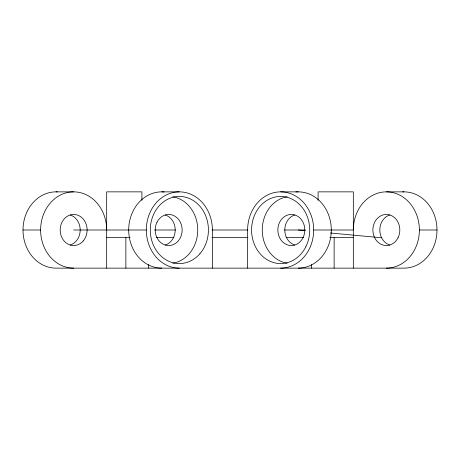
<?xml version="1.0" encoding="UTF-8"?>
<svg xmlns="http://www.w3.org/2000/svg" width="460" height="460" viewBox="0 0 460 460"><rect width="100%" height="100%" fill="white"/><g stroke="black" fill="none" stroke-linecap="round" stroke-linejoin="round"><path stroke-width="0.69" d="M56.034 191.86L73.652 191.86A38.14 33.034 -90 0 1 106.68 230M161.736 191.86L179.348 191.86A38.14 33.034 90 0 1 212.382 230L212.382 268.14M247.618 268.14L247.618 230A38.14 33.034 90 0 1 280.652 191.86L298.264 191.86M280.652 191.86A38.14 33.034 90 0 1 313.68 230L353.32 230A38.14 33.034 -90 0 1 386.348 191.86L403.966 191.86M23 230L40.618 230A38.14 33.034 90 0 1 73.652 191.86M73.652 230L146.32 230A38.14 33.034 90 0 0 179.348 268.14M154.571 230L175.576 230M212.094 230L247.905 230M284.424 230L305.193 230M386.348 268.14A38.14 33.034 -90 0 0 419.382 230L437 230M106.68 237.63L130.145 237.63M156.486 237.63L173.897 237.63M212.02 237.63L247.98 237.63M286.103 237.63L303.514 237.63M329.854 237.63L353.32 237.63M298.264 230L305.388 230.667M330.326 232.99L381.616 237.78M353.32 268.14L353.32 191.86L318.084 191.86L318.084 200.336M334.127 237.63L334.127 268.14M311.322 264.592L311.322 268.14M148.678 264.592L148.678 268.14M141.916 200.336L141.916 191.86L106.68 191.86L106.68 268.14M125.873 237.63L125.873 268.14M70.202 214.969A15.559 13.478 90 0 1 80.189 230A15.559 13.478 90 0 1 70.202 245.03M161.736 268.14A38.14 33.034 -90 0 1 128.725 228.574A38.14 33.034 -90 0 1 164.203 191.964M146.32 230A38.14 33.034 -90 0 1 179.348 191.86M389.798 245.03A15.559 13.478 -90 0 1 379.81 230A15.559 13.478 -90 0 1 389.798 214.969M165.22 214.969A15.559 13.478 -90 0 1 175.208 230A15.559 13.478 -90 0 1 165.22 245.03M73.652 268.14A38.14 33.034 90 0 1 40.618 230M57.35 191.889A38.14 33.034 -90 0 0 23.006 229.235A38.14 33.034 -90 0 0 56.034 268.14L403.966 268.14A38.14 33.034 -90 0 0 436.994 229.235A38.14 33.034 -90 0 0 402.649 191.889M386.348 191.86A38.14 33.034 -90 0 1 419.382 230M313.68 230A38.14 33.034 90 0 1 280.652 268.14M295.797 191.964A38.14 33.034 -90 0 1 331.275 228.574A38.14 33.034 -90 0 1 298.264 268.14M294.779 245.03A15.559 13.478 -90 0 1 284.792 230A15.559 13.478 -90 0 1 294.779 214.969M172.81 196.776A33.563 29.066 -90 0 1 197.737 230A33.563 29.066 -90 0 1 172.81 263.223M287.189 263.223A33.563 29.066 -90 0 1 262.263 230A33.563 29.066 -90 0 1 287.189 196.776M83.179 241.005A15.559 13.478 -90 0 0 77.136 214.969A15.559 13.478 -90 0 0 60.634 234.025A15.559 13.478 -90 0 0 83.179 241.005M398.021 237.78A15.559 13.478 -90 0 0 386.348 214.44A15.559 13.478 -90 0 0 374.681 237.78A15.559 13.478 -90 0 0 398.021 237.78M305.825 246.784A33.563 29.066 -90 0 0 280.652 196.437A33.563 29.066 -90 0 0 255.472 246.784A33.563 29.066 -90 0 0 305.825 246.784M199.905 253.736A33.563 29.066 -90 0 0 186.875 197.581A33.563 29.066 -90 0 0 151.271 238.688A33.563 29.066 -90 0 0 199.905 253.736M156.998 222.22A15.559 13.478 90 0 0 168.67 245.559A15.559 13.478 90 0 0 180.343 222.22A15.559 13.478 90 0 0 156.998 222.22M303.002 237.78A15.559 13.478 -90 0 0 291.329 214.44A15.559 13.478 -90 0 0 279.657 237.78A15.559 13.478 -90 0 0 303.002 237.78"/></g></svg>
